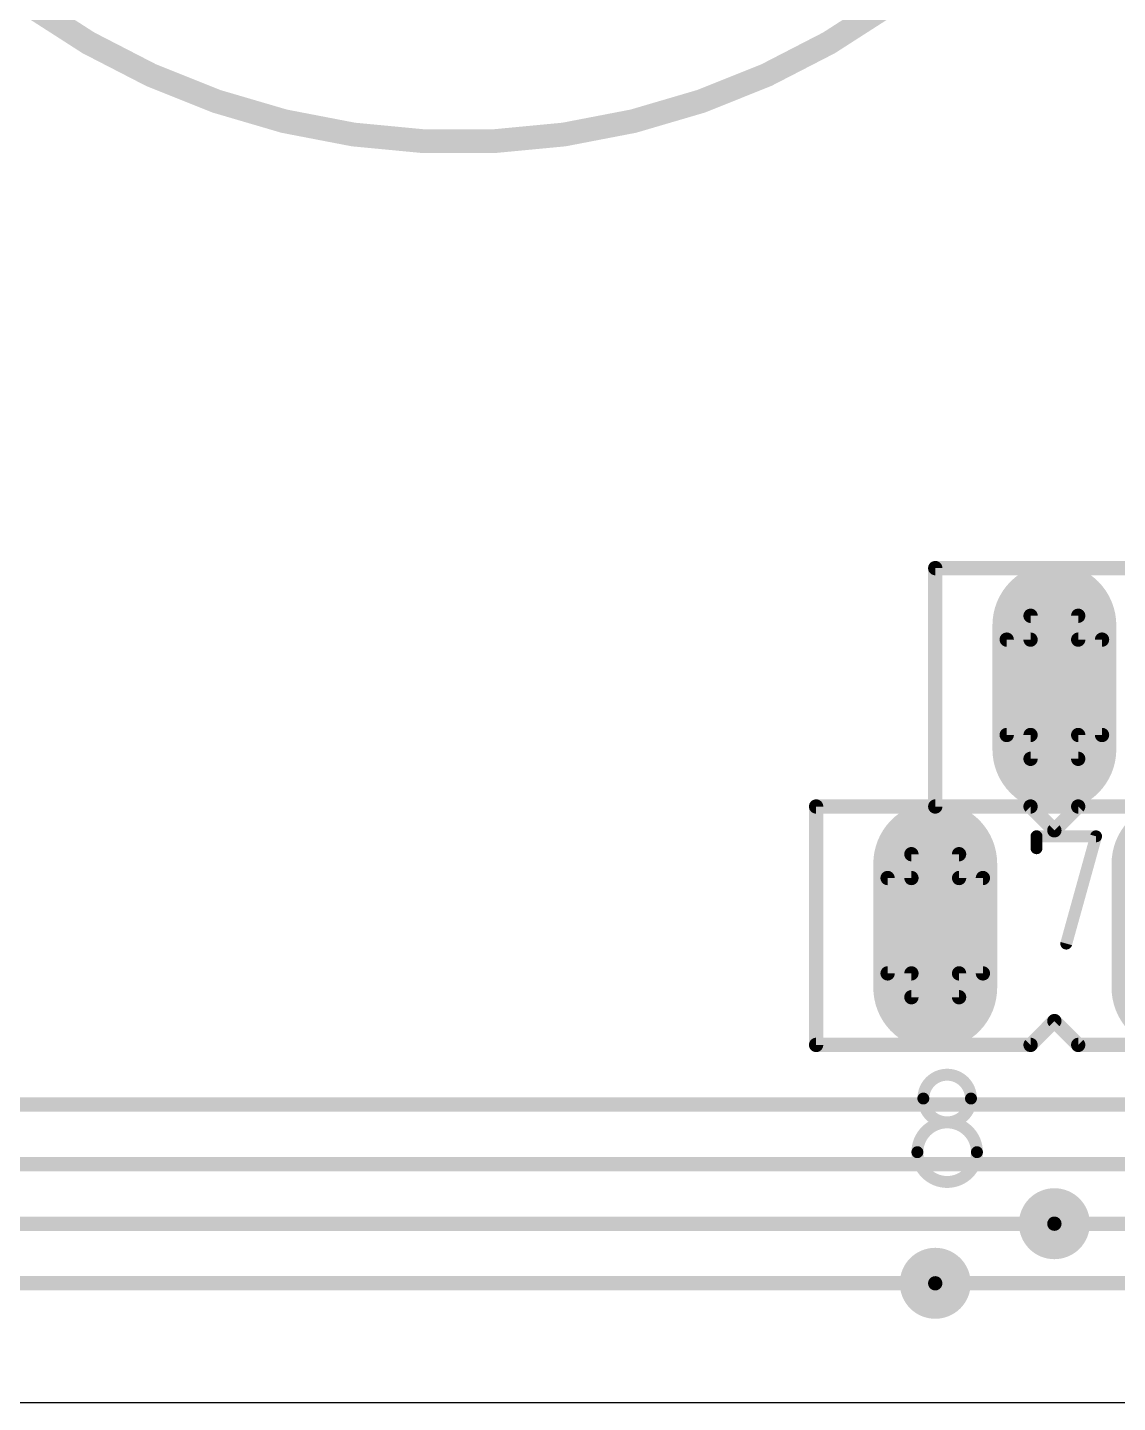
# Model space of a CAD drawing. Extents: x 19.1 to 113, y 9.2 to 52.1.
# Drawn here: x 53.82 to 65.44, y 9.21 to 23.86 of the extents above; entities that cross this region are included whole.
import ezdxf

# ---------------------------------------------------------------- set-up
doc = ezdxf.new("R2010")
doc.units = 0
for name, color, linetype in [('1', 22, 'CONTINUOUS'), ('17', 82, 'CONTINUOUS'), ('18', 82, 'CONTINUOUS'), ('20', 30, 'CONTINUOUS'), ('21', 253, 'CONTINUOUS'), ('51', 253, 'CONTINUOUS')]:
    doc.layers.add(name, color=color, linetype=linetype)

# ---------------------------------------------------------------- blocks, each defined once
blk = doc.blocks.new('RECT')
blk.add_solid([(-0.5, -0.5), (0.5, -0.5), (-0.5, 0.5), (0.5, 0.5)])
blk = doc.blocks.new('LONGP100')
at = {"const_width": 1}
blk.add_lwpolyline([(-0.5, 0), (0.5, 0)], dxfattribs=at)
at = {"const_width": 0.5}
for points in [[(-0.5, 0.25, 1), (-0.5, -0.25)], [(0.5, -0.25, 1), (0.5, 0.25)]]:
    blk.add_lwpolyline(points, format="xyb", dxfattribs=at)
blk = doc.blocks.new('ROUNDV')
at = {"const_width": 0.5}
blk.add_lwpolyline([(0, -0.25, 1), (0, 0.25, 1), (0, -0.25)], format="xyb", dxfattribs=at)

msp = doc.modelspace()

# ---------------------------------------------------------------- linework, layer by layer
at = {"layer": '1', "const_width": 0.1524}
for points in [[(51.1175, 12.3825), (81.28, 12.3825)], [(50.4825, 11.7475), (80.01, 11.7475)], [(34.6075, 11.1125), (64.77, 11.1125)], [(64.77, 11.1125), (92.71, 11.1125)], [(33.3375, 10.4775), (63.5, 10.4775)], [(63.5, 10.4775), (91.44, 10.4775)]]:
    msp.add_lwpolyline(points, dxfattribs=at)
at = {"layer": '1', "const_width": 0.0762}
for points in [[(64.77, 11.1506, 1), (64.77, 11.0744)], [(64.77, 11.0744, 1), (64.77, 11.1506)], [(63.5, 10.5156, 1), (63.5, 10.4394)], [(63.5, 10.4394, 1), (63.5, 10.5156)]]:
    msp.add_lwpolyline(points, format="xyb", dxfattribs=at)
at = {"layer": '20'}
msp.add_line((19.05, 9.2075), (113.01, 9.2075), dxfattribs=at)
at = {"layer": '21'}
for points, const_width in [([(52.7049, 25.0825, 0.4279), (64.1349, 25.0825)], 0.254), ([(63.5381, 18.0975, 1), (63.4619, 18.0975)], 0.0762), ([(63.5, 18.1356, 1), (63.5, 18.0594)], 0.0762), ([(62.2681, 15.5575, 1), (62.1919, 15.5575)], 0.0762), ([(62.23, 15.5956, 1), (62.23, 15.5194)], 0.0762), ([(63.5, 15.5956, 1), (63.5, 15.5194)], 0.0762), ([(63.4619, 15.5575, 1), (63.5381, 15.5575)], 0.0762), ([(64.5429, 15.5844, 1), (64.4891, 15.5306)], 0.0762), ([(64.516, 15.5194, 1), (64.516, 15.5956)], 0.0762), ([(65.024, 15.5956, 1), (65.024, 15.5194)], 0.0762), ([(65.0509, 15.5306, 1), (64.9971, 15.5844)], 0.0762), ([(64.5795, 15.2718, 1), (64.5795, 15.2082)], 0.0635), ([(64.6113, 15.24, 1), (64.5478, 15.24)], 0.0635), ([(64.7431, 15.3304, 1), (64.7969, 15.2766)], 0.0762), ([(64.7431, 15.2766, 1), (64.7969, 15.3304)], 0.0762), ([(65.2451, 15.2315, 1), (65.1839, 15.2485)], 0.0635), ([(65.2145, 15.2082, 1), (65.2145, 15.2718)], 0.0635), ([(64.5478, 15.113, 1), (64.6113, 15.113)], 0.0635), ([(64.8664, 14.1055, 1), (64.9276, 14.0885)], 0.0635), ([(64.7969, 13.2984, 1), (64.7431, 13.2446)], 0.0762), ([(64.7969, 13.2446, 1), (64.7431, 13.2984)], 0.0762), ([(62.23, 13.0556, 1), (62.23, 12.9794)], 0.0762), ([(62.1919, 13.0175, 1), (62.2681, 13.0175)], 0.0762), ([(64.4891, 13.0444, 1), (64.5429, 12.9906)], 0.0762), ([(64.516, 12.9794, 1), (64.516, 13.0556)], 0.0762), ([(65.024, 13.0556, 1), (65.024, 12.9794)], 0.0762), ([(64.9971, 12.9906, 1), (65.0509, 13.0444)], 0.0762), ([(63.881, 12.446, 1), (63.373, 12.446)], 0.127), ([(63.373, 12.446, 1), (63.881, 12.446)], 0.127), ([(63.4048, 12.446, 1), (63.3413, 12.446)], 0.0635), ([(63.3413, 12.446, 1), (63.4048, 12.446)], 0.0635), ([(63.9128, 12.446, 1), (63.8492, 12.446)], 0.0635), ([(63.8492, 12.446, 1), (63.9128, 12.446)], 0.0635), ([(63.9445, 11.8745, 1), (63.3095, 11.8745)], 0.127), ([(63.3095, 11.8745, 1), (63.9445, 11.8745)], 0.127), ([(63.3413, 11.8745, 1), (63.2777, 11.8745)], 0.0635), ([(63.2777, 11.8745, 1), (63.3413, 11.8745)], 0.0635), ([(63.9763, 11.8745, 1), (63.9128, 11.8745)], 0.0635), ([(63.9128, 11.8745, 1), (63.9763, 11.8745)], 0.0635)]:
    msp.add_lwpolyline(points, format="xyb", dxfattribs=dict(at, const_width=const_width))
for points, const_width in [([(63.5, 18.0975), (63.5, 15.5575)], 0.1524), ([(65.786, 18.0975), (63.5, 18.0975)], 0.1524), ([(62.23, 15.5575), (62.23, 13.0175)], 0.1524), ([(64.516, 15.5575), (62.23, 15.5575)], 0.1524), ([(63.5, 15.5575), (65.786, 15.5575)], 0.1524), ([(64.77, 15.3035), (64.516, 15.5575)], 0.1524), ([(65.024, 15.5575), (64.77, 15.3035)], 0.1524), ([(67.056, 15.5575), (65.024, 15.5575)], 0.1524), ([(64.5795, 15.113), (64.5795, 15.24)], 0.127), ([(64.5795, 15.24), (65.2145, 15.24)], 0.127), ([(65.2145, 15.24), (64.897, 14.097)], 0.127), ([(64.516, 13.0175), (64.77, 13.2715)], 0.1524), ([(64.77, 13.2715), (65.024, 13.0175)], 0.1524), ([(62.23, 13.0175), (64.516, 13.0175)], 0.1524), ([(65.024, 13.0175), (67.056, 13.0175)], 0.1524)]:
    msp.add_lwpolyline(points, dxfattribs=dict(at, const_width=const_width))
at = {"layer": '51', "const_width": 0.1524}
for points in [[(65.024, 17.5895), (64.516, 17.5895)], [(64.516, 17.5895), (64.516, 17.3355)], [(65.024, 17.3355), (65.024, 17.5895)], [(64.516, 17.3355), (64.262, 17.3355)], [(64.262, 17.3355), (64.262, 16.3195)], [(65.278, 17.3355), (65.024, 17.3355)], [(65.278, 16.3195), (65.278, 17.3355)], [(64.262, 16.3195), (64.516, 16.3195)], [(64.516, 16.3195), (64.516, 16.0655)], [(65.024, 16.0655), (65.024, 16.3195)], [(65.024, 16.3195), (65.278, 16.3195)], [(64.516, 16.0655), (65.024, 16.0655)], [(63.754, 15.0495), (63.246, 15.0495)], [(63.246, 15.0495), (63.246, 14.7955)], [(63.754, 14.7955), (63.754, 15.0495)], [(63.246, 14.7955), (62.992, 14.7955)], [(62.992, 14.7955), (62.992, 13.7795)], [(64.008, 14.7955), (63.754, 14.7955)], [(64.008, 13.7795), (64.008, 14.7955)], [(62.992, 13.7795), (63.246, 13.7795)], [(63.246, 13.7795), (63.246, 13.5255)], [(63.754, 13.5255), (63.754, 13.7795)], [(63.754, 13.7795), (64.008, 13.7795)], [(63.246, 13.5255), (63.754, 13.5255)]]:
    msp.add_lwpolyline(points, dxfattribs=at)
at = {"layer": '51', "const_width": 0.0762}
for points in [[(64.516, 17.6276, 1), (64.516, 17.5514)], [(64.5541, 17.5895, 1), (64.4779, 17.5895)], [(65.0621, 17.5895, 1), (64.9859, 17.5895)], [(65.024, 17.5514, 1), (65.024, 17.6276)], [(64.262, 17.3736, 1), (64.262, 17.2974)], [(64.3001, 17.3355, 1), (64.2239, 17.3355)], [(64.4779, 17.3355, 1), (64.5541, 17.3355)], [(64.516, 17.2974, 1), (64.516, 17.3736)], [(65.024, 17.3736, 1), (65.024, 17.2974)], [(64.9859, 17.3355, 1), (65.0621, 17.3355)], [(65.3161, 17.3355, 1), (65.2399, 17.3355)], [(65.278, 17.2974, 1), (65.278, 17.3736)], [(64.262, 16.3576, 1), (64.262, 16.2814)], [(64.2239, 16.3195, 1), (64.3001, 16.3195)], [(64.5541, 16.3195, 1), (64.4779, 16.3195)], [(64.516, 16.2814, 1), (64.516, 16.3576)], [(65.0621, 16.3195, 1), (64.9859, 16.3195)], [(65.024, 16.3576, 1), (65.024, 16.2814)], [(65.2399, 16.3195, 1), (65.3161, 16.3195)], [(65.278, 16.2814, 1), (65.278, 16.3576)], [(64.516, 16.1036, 1), (64.516, 16.0274)], [(65.024, 16.0274, 1), (65.024, 16.1036)], [(64.4779, 16.0655, 1), (64.5541, 16.0655)], [(64.9859, 16.0655, 1), (65.0621, 16.0655)], [(63.246, 15.0876, 1), (63.246, 15.0114)], [(63.2841, 15.0495, 1), (63.2079, 15.0495)], [(63.7921, 15.0495, 1), (63.7159, 15.0495)], [(63.754, 15.0114, 1), (63.754, 15.0876)], [(62.992, 14.8336, 1), (62.992, 14.7574)], [(63.0301, 14.7955, 1), (62.9539, 14.7955)], [(63.2079, 14.7955, 1), (63.2841, 14.7955)], [(63.246, 14.7574, 1), (63.246, 14.8336)], [(63.754, 14.8336, 1), (63.754, 14.7574)], [(63.7159, 14.7955, 1), (63.7921, 14.7955)], [(64.0461, 14.7955, 1), (63.9699, 14.7955)], [(64.008, 14.7574, 1), (64.008, 14.8336)], [(62.992, 13.8176, 1), (62.992, 13.7414)], [(62.9539, 13.7795, 1), (63.0301, 13.7795)], [(63.2841, 13.7795, 1), (63.2079, 13.7795)], [(63.246, 13.7414, 1), (63.246, 13.8176)], [(63.7921, 13.7795, 1), (63.7159, 13.7795)], [(63.754, 13.8176, 1), (63.754, 13.7414)], [(63.9699, 13.7795, 1), (64.0461, 13.7795)], [(64.008, 13.7414, 1), (64.008, 13.8176)], [(63.246, 13.5636, 1), (63.246, 13.4874)], [(63.2079, 13.5255, 1), (63.2841, 13.5255)], [(63.7159, 13.5255, 1), (63.7921, 13.5255)], [(63.754, 13.4874, 1), (63.754, 13.5636)]]:
    msp.add_lwpolyline(points, format="xyb", dxfattribs=at)

# ---------------------------------------------------------------- block references
at = {"layer": '17', "xscale": 1.3208, "yscale": 1.3208, "rotation": 270}
for p in [(64.77, 16.8275), (63.5, 14.2875), (66.04, 14.2875)]:
    msp.add_blockref('LONGP100', p, dxfattribs=at)
at = {"layer": '18', "xscale": 0.7564, "yscale": 0.7564}
for p in [(64.77, 11.1125), (64.77, 11.1125), (63.5, 10.4775), (63.5, 10.4775)]:
    msp.add_blockref('ROUNDV', p, dxfattribs=at)
at = {"layer": '51', "xscale": 0.254, "yscale": 0.508, "rotation": 180}
for p in [(64.77, 17.3355), (64.77, 16.3195), (63.5, 14.7955), (63.5, 13.7795)]:
    msp.add_blockref('RECT', p, dxfattribs=at)

doc.saveas('drawing.dxf')
